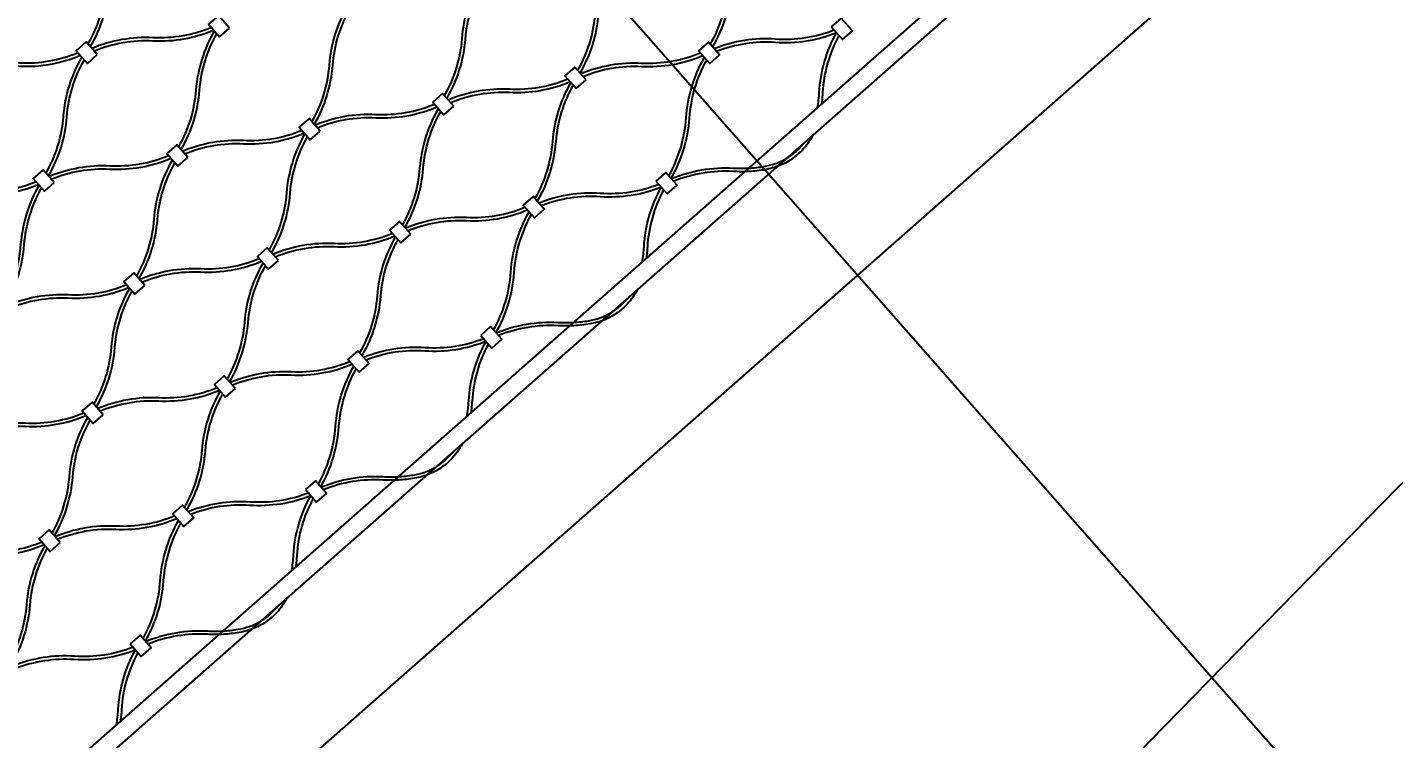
# Model space of a CAD drawing. Header units: millimetres. Extents: x 832728086 to 834530684, y 817551485 to 818349469.
# Drawn here: x 834423475 to 834424096, y 817821055 to 817821377 of the extents above; entities that cross this region are included whole.
import ezdxf

# ---------------------------------------------------------------- set-up
doc = ezdxf.new("R2010")
doc.units = ezdxf.units.MM
doc.header["$LTSCALE"] = 100
doc.linetypes.add('Grid Line', pattern=[22.225, 12.7, -3.175, 3.175, -3.175])
doc.layers.add('056-Railing-l', color=6, linetype='Continuous', lineweight=25)
for name, color, linetype in [('A-COLS', 3, 'Continuous'), ('DLN020__', 6, 'Continuous'), ('DLN030_2', 1, 'Continuous'), ('DLN210__', 7, 'Continuous'), ('mesh- l', 8, 'Continuous')]:
    doc.layers.add(name, color=color, linetype=linetype)
doc.styles.add('Swis721tBT', font='swissl.ttf')
doc.dimstyles.new('INTDIM350', dxfattribs={"dimtxt": 350, "dimasz": 200, "dimexe": 100, "dimexo": 150, "dimgap": 100, "dimtad": 1, "dimdec": 0, "dimzin": 9, "dimdsep": 46, "dimtxsty": 'Swis721tBT', "dimblk": 'OPEN30', "dimcen": -125, "dimclrd": 256, "dimclre": 256, "dimclrt": 2, "dimaunit": 1, "dimadec": 1, "dimazin": 0, "dimtfac": 0.444444, "dimtdec": 0, "dimtix": 1, "dimtmove": 2, "dimatfit": 3, "dimldrblk": 'OPEN30', "dimfxl": 0, "dimtolj": 1, "dimlwd": -1, "dimlwe": -1, "dimarcsym": 0})

# ---------------------------------------------------------------- blocks, each defined once
blk = doc.blocks.new('*D78')
at = {"layer": 'Defpoints', "color": 0}
for p in [(834424049.48, 817822695.36), (834423456.84, 817822182.7, 0.01), (834424222.84, 817821297.19, 0.01)]:
    blk.add_point(p, dxfattribs=at)
at = {"layer": 'DLN030_2', "linetype": 'Continuous'}
for p, q in [((834423570.28, 817822280.84), (834424125.11, 817822760.78)), ((834424815.48, 817821809.84), (834424049.48, 817822695.36)), ((834424336.28, 817821395.32), (834424891.11, 817821875.26))]:
    blk.add_line(p, q, dxfattribs=at)
at = {"layer": 'DLN030_2', "color": 2, "insert": (834424288.83, 817822128.34), "char_height": 175, "attachment_point": 5, "rotation": 130.86084, "style": 'Swis721tBT'}
blk.add_mtext('\\A1;1100 MIN.', dxfattribs=at)
blk = doc.blocks.new('_Open30')
at = {"color": 0, "linetype": 'ByBlock', "lineweight": -2}
for p, q in [((-1, 0.2679), (0, 0)), ((0, 0), (-1, -0.2679)), ((0, 0), (-1, 0))]:
    blk.add_line(p, q, dxfattribs=at)
blk = doc.blocks.new('*D79')
at = {"layer": 'Defpoints', "color": 0}
for p in [(834424598.03, 817821627.38), (834424152.03, 817821529.01, 0.01), (834424297.91, 817821363.25, 0.01)]:
    blk.add_point(p, dxfattribs=at)
at = {"layer": 'DLN030_2', "linetype": 'Continuous'}
for p, q in [((834424264.63, 817821628.11), (834424527.21, 817821859.21)), ((834424452.15, 817821793.14), (834424598.03, 817821627.38)), ((834424410.51, 817821462.35), (834424673.09, 817821693.45))]:
    blk.add_line(p, q, dxfattribs=at)
at = {"layer": 'DLN030_2', "color": 2, "insert": (834424382.5, 817821584.78), "char_height": 175, "attachment_point": 5, "rotation": 131.3502, "style": 'Swis721tBT'}
blk.add_mtext('\\A1;150 MIN.', dxfattribs=at)

msp = doc.modelspace()

# ---------------------------------------------------------------- linework, layer by layer
at = {"layer": '056-Railing-l'}
for points in [[(834423029.1591, 817820632.7204), (834424027.571, 817821511.3977)], [(834423034.4444, 817820626.7149), (834424032.8563, 817821505.3922)]]:
    msp.add_lwpolyline(points, dxfattribs=at)
at = {"layer": 'A-COLS'}
msp.add_line((834424152.0256, 817821529.0111, 0.0052), (834419835.8825, 817817730.4819, 0.0052), dxfattribs=at)
at = {"layer": 'DLN020__', "linetype": 'Grid Line'}
msp.add_line((834425958.1968, 817818871.8664), (834422935.9249, 817822305.974), dxfattribs=at)
at = {"layer": 'DLN210__', "color": 5}
msp.add_line((834424875.7779, 817821966.15, 0.0052), (834420265.3112, 817817242.5362), dxfattribs=at)
at = {"layer": 'mesh- l'}
for points in [[(834423519.0055, 817821422.5719, 0.05643381), (834423513.3139, 817821409.6258, 0.05608633), (834423510.6511, 817821395.7357, -0.05520174), (834423508.118, 817821382.3946, -0.05548959), (834423502.7205, 817821369.9349)], [(834423520.0723, 817821421.3596, 0.05541212), (834423514.6884, 817821408.9115, 0.05509445), (834423512.1611, 817821395.5855, -0.0561917), (834423509.4925, 817821381.6804, -0.05650781), (834423503.7871, 817821368.723)], [(834423801.5124, 817821422.46, 0.05643381), (834423795.8208, 817821409.514, 0.05608633), (834423793.1581, 817821395.6239, -0.05520174), (834423790.625, 817821382.2828, -0.05548959), (834423785.2274, 817821369.8231)], [(834423802.5792, 817821421.2478, 0.05541212), (834423797.1953, 817821408.7997, 0.05509445), (834423794.668, 817821395.4737, -0.0561917), (834423791.9994, 817821381.5686, -0.05650781), (834423786.294, 817821368.6112)], [(834423725.1462, 817821357.8685, 0.05541212), (834423730.5301, 817821370.3167, 0.05509445), (834423733.0574, 817821383.6426, -0.0561917), (834423735.7261, 817821397.5478, -0.05650781), (834423741.4314, 817821410.5052)], [(834423726.2131, 817821356.6563, 0.05643381), (834423731.9047, 817821369.6023, 0.05608633), (834423734.5674, 817821383.4925, -0.05520174), (834423737.1005, 817821396.8335, -0.05548959), (834423742.498, 817821409.2932)], [(834423680.8192, 817821399.154, 0.05643381), (834423675.1276, 817821386.208, 0.05608633), (834423672.4649, 817821372.3178, -0.05520174), (834423669.9318, 817821358.9768, -0.05548959), (834423664.5342, 817821346.5171)], [(834423681.886, 817821397.9418, 0.05541212), (834423676.5021, 817821385.4936, 0.05509445), (834423673.9748, 817821372.1677, -0.0561917), (834423671.3062, 817821358.2625, -0.05650781), (834423665.6008, 817821345.3051)], [(834423604.453, 817821334.5625, 0.05541212), (834423609.8369, 817821347.0106, 0.05509445), (834423612.3642, 817821360.3366, -0.0561917), (834423615.0329, 817821374.2417, -0.05650781), (834423620.7382, 817821387.1992)], [(834423605.5199, 817821333.3503, 0.05643381), (834423611.2115, 817821346.2963, 0.05608633), (834423613.8742, 817821360.1864, -0.05520174), (834423616.4073, 817821373.5275, -0.05548959), (834423621.8048, 817821385.9872)], [(834423558.8284, 817821377.3224, -0.05541212), (834423545.7971, 817821373.5638, -0.05509445), (834423532.258, 817821372.7501, 0.0561917), (834423518.1265, 817821371.8699, 0.05650781), (834423504.5492, 817821367.8571)], [(834423559.8952, 817821376.1102, -0.05643381), (834423546.3309, 817821372.1096, -0.05608633), (834423532.2151, 817821371.2333, 0.05520174), (834423518.6603, 817821370.4158, 0.05548959), (834423505.6157, 817821366.6451)], [(834423560.126, 817821375.848, 0.05643381), (834423554.4344, 817821362.9019, 0.05608633), (834423551.7717, 817821349.0118, -0.05520174), (834423549.2386, 817821335.6707, -0.05548959), (834423543.841, 817821323.211)], [(834423841.5492, 817821376.1816, -0.05599755), (834423828.45, 817821372.6519, -0.0550563), (834423814.8924, 817821372.0913, 0.05611313), (834423800.7415, 817821371.4762, 0.05708602), (834423787.0919, 817821367.7046)], [(834423842.6218, 817821374.9628, -0.05708602), (834423828.9722, 817821371.1912, -0.05611313), (834423814.8213, 817821370.5761, 0.0550563), (834423801.2637, 817821370.0155, 0.05599755), (834423788.1645, 817821366.4858)], [(834423833.9851, 817821341.0275, 0.01408298), (834423834.476, 817821344.4698, 0.01401475), (834423834.7729, 817821347.9342, -0.05610981), (834423837.1631, 817821361.8957, -0.05708383), (834423842.6218, 817821374.9628)], [(834423561.1928, 817821374.6358, 0.05541212), (834423555.8089, 817821362.1876, 0.05509445), (834423553.2816, 817821348.8616, -0.0561917), (834423550.613, 817821334.9565, -0.05650781), (834423544.9076, 817821321.9991)], [(834423843.6959, 817821373.7454, 0.05599537), (834423838.5466, 817821361.1939, 0.05505305), (834423836.2849, 817821347.8141, -0.01031216), (834423836.0804, 817821345.2001, -0.0103492), (834423835.7681, 817821342.5967)], [(834423443.9369, 817821356.5059, -0.05643381), (834423457.5012, 817821360.5065, -0.05608633), (834423471.6171, 817821361.3828, 0.05520174), (834423485.1719, 817821362.2003, 0.05548959), (834423498.2164, 817821365.971)], [(834423445.0038, 817821355.2937, -0.05541212), (834423458.0351, 817821359.0523, -0.05509445), (834423471.5742, 817821359.866, 0.0561917), (834423485.7057, 817821360.7462, 0.05650781), (834423499.283, 817821364.759)], [(834423483.7598, 817821311.2565, 0.05541212), (834423489.1437, 817821323.7046, 0.05509445), (834423491.671, 817821337.0306, -0.0561917), (834423494.3397, 817821350.9357, -0.05650781), (834423500.045, 817821363.8931)], [(834423484.8267, 817821310.0442, 0.05643381), (834423490.5183, 817821322.9903, 0.05608633), (834423493.181, 817821336.8804, -0.05520174), (834423495.7141, 817821350.2215, -0.05548959), (834423501.1116, 817821362.6812)], [(834423726.4438, 817821356.3941, -0.05643381), (834423740.0081, 817821360.3947, -0.05608633), (834423754.124, 817821361.271, 0.05520174), (834423767.6788, 817821362.0884, 0.05548959), (834423780.7233, 817821365.8591)], [(834423727.5107, 817821355.1819, -0.05541212), (834423740.542, 817821358.9405, -0.05509445), (834423754.0811, 817821359.7541, 0.0561917), (834423768.2126, 817821360.6344, 0.05650781), (834423781.7899, 817821364.6472)], [(834423766.4806, 817821310.1157, 0.05501314), (834423771.8422, 817821322.812, 0.05502564), (834423774.3057, 817821336.372, -0.05608013), (834423776.9072, 817821350.5221, -0.05606721), (834423782.5878, 817821363.7406)], [(834423767.5532, 817821308.8969, 0.05606721), (834423773.2338, 817821322.1154, 0.05608013), (834423775.8353, 817821336.2655, -0.05502564), (834423778.2988, 817821349.8255, -0.05501314), (834423783.6604, 817821362.5218)], [(834423720.6421, 817821353.9046, -0.05541212), (834423707.6108, 817821350.1459, -0.05509445), (834423694.0717, 817821349.3323, 0.0561917), (834423679.9402, 817821348.452, 0.05650781), (834423666.3629, 817821344.4392)], [(834423721.7089, 817821352.6923, -0.05643381), (834423708.1447, 817821348.6918, -0.05608633), (834423694.0288, 817821347.8155, 0.05520174), (834423680.474, 817821346.998, 0.05548959), (834423667.4295, 817821343.2273)], [(834423721.9397, 817821352.4301, 0.05643381), (834423716.2481, 817821339.4841, 0.05608633), (834423713.5854, 817821325.594, -0.05520174), (834423711.0523, 817821312.2529, -0.05548959), (834423705.6547, 817821299.7932)], [(834423723.0066, 817821351.2179, 0.05541212), (834423717.6226, 817821338.7698, 0.05509445), (834423715.0954, 817821325.4438, -0.0561917), (834423712.4267, 817821311.5387, -0.05650781), (834423706.7213, 817821298.5812)], [(834423605.7506, 817821333.088, -0.05643381), (834423619.3149, 817821337.0886, -0.05608633), (834423633.4308, 817821337.9649, 0.05520174), (834423646.9856, 817821338.7824, 0.05548959), (834423660.0301, 817821342.5531)], [(834423606.8175, 817821331.8758, -0.05541212), (834423619.8488, 817821335.6345, -0.05509445), (834423633.3879, 817821336.4481, 0.0561917), (834423647.5194, 817821337.3284, 0.05650781), (834423661.0967, 817821341.3412)], [(834423645.5735, 817821287.8386, 0.05541212), (834423650.9575, 817821300.2867, 0.05509445), (834423653.4847, 817821313.6127, -0.0561917), (834423656.1534, 817821327.5179, -0.05650781), (834423661.8588, 817821340.4753)], [(834423646.6404, 817821286.6264, 0.05643381), (834423652.332, 817821299.5724, 0.05608633), (834423654.9947, 817821313.4625, -0.05520174), (834423657.5278, 817821326.8036, -0.05548959), (834423662.9254, 817821339.2633)], [(834423599.9489, 817821330.5985, -0.05541212), (834423586.9176, 817821326.8399, -0.05509445), (834423573.3785, 817821326.0263, 0.0561917), (834423559.247, 817821325.146, 0.05650781), (834423545.6697, 817821321.1332)], [(834423601.0157, 817821329.3863, -0.05643381), (834423587.4515, 817821325.3857, -0.05608633), (834423573.3356, 817821324.5094, 0.05520174), (834423559.7808, 817821323.6919, 0.05548959), (834423546.7363, 817821319.9213)], [(834423601.2465, 817821329.1241, 0.05643381), (834423595.5549, 817821316.178, 0.05608633), (834423592.8922, 817821302.2879, -0.05520174), (834423590.3591, 817821288.9468, -0.05548959), (834423584.9615, 817821276.4871)], [(834423602.3134, 817821327.9119, 0.05541212), (834423596.9294, 817821315.4637, 0.05509445), (834423594.4022, 817821302.1378, -0.0561917), (834423591.7335, 817821288.2326, -0.05650781), (834423586.0281, 817821275.2752)], [(834423831.7227, 817821328.3795, -0.05861222), (834423827.9158, 817821322.7298, -0.05918417), (834423822.8972, 817821318.124, -0.02931437), (834423820.0004, 817821316.2848, -0.02849813), (834423816.9105, 817821314.7918, -0.02885982), (834423813.565, 817821313.6256, -0.02750146), (834423810.109, 817821312.8429, -0.0280161), (834423802.9494, 817821312.0397, -0.02801983), (834423795.7448, 817821312.042, 0.05502888), (834423781.983, 817821311.3037, 0.05501523), (834423768.7134, 817821307.5818)], [(834423485.0574, 817821309.782, -0.05643381), (834423498.6217, 817821313.7826, -0.05608633), (834423512.7376, 817821314.6589, 0.05520174), (834423526.2924, 817821315.4764, 0.05548959), (834423539.3369, 817821319.2471)], [(834423767.6393, 817821308.7992, -0.05606931), (834423781.4669, 817821312.772, -0.05608344), (834423795.8316, 817821313.5729, 0.02749376), (834423802.7326, 817821313.5634, 0.02749016), (834423809.593, 817821314.3111, 0.04358453), (834423814.7905, 817821315.6418, 0.04703204), (834423819.6602, 817821317.8855, 0.04662132), (834423823.8835, 817821320.8937, 0.04736718), (834423827.4702, 817821324.6371)], [(834423486.1243, 817821308.5698, -0.05541212), (834423499.1556, 817821312.3285, -0.05509445), (834423512.6947, 817821313.1421, 0.0561917), (834423526.8262, 817821314.0223, 0.05650781), (834423540.4035, 817821318.0351)], [(834423524.8803, 817821264.5326, 0.05541212), (834423530.2643, 817821276.9807, 0.05509445), (834423532.7915, 817821290.3067, -0.0561917), (834423535.4602, 817821304.2118, -0.05650781), (834423541.1656, 817821317.1692)], [(834423525.9472, 817821263.3204, 0.05643381), (834423531.6388, 817821276.2664, 0.05608633), (834423534.3015, 817821290.1565, -0.05520174), (834423536.8346, 817821303.4976, -0.05548959), (834423542.2322, 817821315.9573)], [(834423479.2557, 817821307.2925, -0.05541212), (834423466.2244, 817821303.5338, -0.05509445), (834423452.6853, 817821302.7202, 0.0561917), (834423438.5538, 817821301.84, 0.05650781), (834423424.9765, 817821297.8272)], [(834423480.3225, 817821306.0803, -0.05643381), (834423466.7583, 817821302.0797, -0.05608633), (834423452.6424, 817821301.2034, 0.05520174), (834423439.0876, 817821300.3859, 0.05548959), (834423426.0431, 817821296.6152)], [(834423480.5533, 817821305.8181, 0.05643381), (834423474.8617, 817821292.872, 0.05608633), (834423472.199, 817821278.9819, -0.05520174), (834423469.6659, 817821265.6408, -0.05548959), (834423464.2683, 817821253.1811)], [(834423481.6202, 817821304.6058, 0.05541212), (834423476.2362, 817821292.1577, 0.05509445), (834423473.709, 817821278.8317, -0.0561917), (834423471.0403, 817821264.9266, -0.05650781), (834423465.3349, 817821251.9692)], [(834423761.9765, 817821306.1517, -0.05599755), (834423748.8773, 817821302.622, -0.0550563), (834423735.3197, 817821302.0614, 0.05611313), (834423721.1688, 817821301.4463, 0.05708602), (834423707.5192, 817821297.6746)], [(834423763.0491, 817821304.9329, -0.05708602), (834423749.3995, 817821301.1613, -0.05611313), (834423735.2486, 817821300.5462, 0.0550563), (834423721.691, 817821299.9856, 0.05599755), (834423708.5918, 817821296.4559)], [(834423754.4124, 817821270.9976, 0.01408298), (834423754.9034, 817821274.4399, 0.01401475), (834423755.2002, 817821277.9043, -0.05610981), (834423757.5905, 817821291.8658, -0.05708383), (834423763.0491, 817821304.9329)], [(834423764.1233, 817821303.7155, 0.05599537), (834423758.9739, 817821291.164, 0.05505305), (834423756.7123, 817821277.7842, -0.01031216), (834423756.5077, 817821275.1702, -0.0103492), (834423756.1954, 817821272.5668)], [(834423646.8712, 817821286.3642, -0.05643381), (834423660.4354, 817821290.3647, -0.05608633), (834423674.5513, 817821291.241, 0.05520174), (834423688.1061, 817821292.0585, 0.05548959), (834423701.1506, 817821295.8292)], [(834423647.938, 817821285.1519, -0.05541212), (834423660.9693, 817821288.9106, -0.05509445), (834423674.5084, 817821289.7242, 0.0561917), (834423688.6399, 817821290.6045, 0.05650781), (834423702.2172, 817821294.6173)], [(834423686.9079, 817821240.0858, 0.05501314), (834423692.2695, 817821252.7821, 0.05502564), (834423694.733, 817821266.3421, -0.05608013), (834423697.3346, 817821280.4922, -0.05606721), (834423703.0151, 817821293.7107)], [(834423687.9806, 817821238.867, 0.05606721), (834423693.6611, 817821252.0854, 0.05608013), (834423696.2626, 817821266.2356, -0.05502564), (834423698.7262, 817821279.7956, -0.05501314), (834423704.0877, 817821292.4919)], [(834423641.0694, 817821283.8746, -0.05541212), (834423628.0381, 817821280.116, -0.05509445), (834423614.499, 817821279.3024, 0.0561917), (834423600.3675, 817821278.4221, 0.05650781), (834423586.7902, 817821274.4093)], [(834423642.1363, 817821282.6624, -0.05643381), (834423628.572, 817821278.6618, -0.05608633), (834423614.4561, 817821277.7855, 0.05520174), (834423600.9013, 817821276.9681, 0.05548959), (834423587.8568, 817821273.1974)], [(834423642.367, 817821282.4002, 0.05643381), (834423636.6754, 817821269.4542, 0.05608633), (834423634.0127, 817821255.564, -0.05520174), (834423631.4796, 817821242.223, -0.05548959), (834423626.0821, 817821229.7633)], [(834423643.4339, 817821281.188, 0.05541212), (834423638.05, 817821268.7398, 0.05509445), (834423635.5227, 817821255.4139, -0.0561917), (834423632.854, 817821241.5087, -0.05650781), (834423627.1487, 817821228.5513)], [(834423526.178, 817821263.0581, -0.05643381), (834423539.7422, 817821267.0587, -0.05608633), (834423553.8581, 817821267.935, 0.05520174), (834423567.4129, 817821268.7525, 0.05548959), (834423580.4574, 817821272.5232)], [(834423527.2448, 817821261.8459, -0.05541212), (834423540.2761, 817821265.6046, -0.05509445), (834423553.8152, 817821266.4182, 0.0561917), (834423567.9467, 817821267.2984, 0.05650781), (834423581.524, 817821271.3112)], [(834423566.0009, 817821217.8087, 0.05541212), (834423571.3848, 817821230.2568, 0.05509445), (834423573.9121, 817821243.5828, -0.0561917), (834423576.5807, 817821257.4879, -0.05650781), (834423582.2861, 817821270.4454)], [(834423567.0677, 817821216.5965, 0.05643381), (834423572.7593, 817821229.5425, 0.05608633), (834423575.422, 817821243.4326, -0.05520174), (834423577.9551, 817821256.7737, -0.05548959), (834423583.3527, 817821269.2334)], [(834423520.3762, 817821260.5686, -0.05541212), (834423507.3449, 817821256.81, -0.05509445), (834423493.8058, 817821255.9963, 0.0561917), (834423479.6743, 817821255.1161, 0.05650781), (834423466.097, 817821251.1033)], [(834423521.4431, 817821259.3564, -0.05643381), (834423507.8788, 817821255.3558, -0.05608633), (834423493.7629, 817821254.4795, 0.05520174), (834423480.2081, 817821253.662, 0.05548959), (834423467.1636, 817821249.8913)], [(834423521.6738, 817821259.0942, 0.05643381), (834423515.9822, 817821246.1481, 0.05608633), (834423513.3195, 817821232.258, -0.05520174), (834423510.7864, 817821218.9169, -0.05548959), (834423505.3889, 817821206.4572)], [(834423522.7407, 817821257.882, 0.05541212), (834423517.3568, 817821245.4338, 0.05509445), (834423514.8295, 817821232.1078, -0.0561917), (834423512.1608, 817821218.2027, -0.05650781), (834423506.4555, 817821205.2453)], [(834423752.15, 817821258.3496, -0.05861222), (834423748.3431, 817821252.6999, -0.05918417), (834423743.3245, 817821248.0941, -0.02931437), (834423740.4277, 817821246.2549, -0.02849813), (834423737.3378, 817821244.7619, -0.02885982), (834423733.9923, 817821243.5957, -0.02750146), (834423730.5364, 817821242.813, -0.0280161), (834423723.3767, 817821242.0098, -0.02801983), (834423716.1721, 817821242.0121, 0.05502888), (834423702.4103, 817821241.2738, 0.05501523), (834423689.1408, 817821237.5518)], [(834423688.0666, 817821238.7693, -0.05606931), (834423701.8943, 817821242.742, -0.05608344), (834423716.2589, 817821243.543, 0.02749376), (834423723.1599, 817821243.5335, 0.02749016), (834423730.0203, 817821244.2812, 0.04358453), (834423735.2178, 817821245.6119, 0.04703204), (834423740.0875, 817821247.8556, 0.04662132), (834423744.3108, 817821250.8638, 0.04736718), (834423747.8976, 817821254.6072)], [(834423682.4038, 817821236.1218, -0.05599755), (834423669.3047, 817821232.5921, -0.0550563), (834423655.747, 817821232.0314, 0.05611313), (834423641.5961, 817821231.4164, 0.05708602), (834423627.9465, 817821227.6447)], [(834423683.4764, 817821234.903, -0.05708602), (834423669.8268, 817821231.1313, -0.05611313), (834423655.6759, 817821230.5163, 0.0550563), (834423642.1183, 817821229.9557, 0.05599755), (834423629.0191, 817821226.4259)], [(834423674.8397, 817821200.9677, 0.01408298), (834423675.3307, 817821204.41, 0.01401475), (834423675.6276, 817821207.8744, -0.05610981), (834423678.0178, 817821221.8359, -0.05708383), (834423683.4764, 817821234.903)], [(834423684.5506, 817821233.6856, 0.05599537), (834423679.4012, 817821221.1341, 0.05505305), (834423677.1396, 817821207.7543, -0.01031216), (834423676.9351, 817821205.1403, -0.0103492), (834423676.6227, 817821202.5369)], [(834423567.2985, 817821216.3342, -0.05643381), (834423580.8628, 817821220.3348, -0.05608633), (834423594.9786, 817821221.2111, 0.05520174), (834423608.5334, 817821222.0286, 0.05548959), (834423621.578, 817821225.7993)], [(834423568.3653, 817821215.122, -0.05541212), (834423581.3966, 817821218.8807, -0.05509445), (834423594.9357, 817821219.6943, 0.0561917), (834423609.0672, 817821220.5746, 0.05650781), (834423622.6445, 817821224.5874)], [(834423607.3353, 817821170.0558, 0.05501314), (834423612.6968, 817821182.7522, 0.05502564), (834423615.1604, 817821196.3121, -0.05608013), (834423617.7619, 817821210.4623, -0.05606721), (834423623.4424, 817821223.6808)], [(834423608.4079, 817821168.8371, 0.05606721), (834423614.0884, 817821182.0555, 0.05608013), (834423616.6899, 817821196.2057, -0.05502564), (834423619.1535, 817821209.7657, -0.05501314), (834423624.515, 817821222.462)], [(834423561.4967, 817821213.8447, -0.05541212), (834423548.4654, 817821210.0861, -0.05509445), (834423534.9263, 817821209.2724, 0.0561917), (834423520.7948, 817821208.3922, 0.05650781), (834423507.2175, 817821204.3794)], [(834423562.5636, 817821212.6325, -0.05643381), (834423548.9993, 817821208.6319, -0.05608633), (834423534.8834, 817821207.7556, 0.05520174), (834423521.3286, 817821206.9381, 0.05548959), (834423508.2841, 817821203.1675)], [(834423562.7944, 817821212.3703, 0.05643381), (834423557.1028, 817821199.4242, 0.05608633), (834423554.44, 817821185.5341, -0.05520174), (834423551.9069, 817821172.193, -0.05548959), (834423546.5094, 817821159.7333)], [(834423563.8612, 817821211.1581, 0.05541212), (834423558.4773, 817821198.7099, 0.05509445), (834423555.95, 817821185.384, -0.0561917), (834423553.2814, 817821171.4788, -0.05650781), (834423547.576, 817821158.5214)], [(834423446.6053, 817821193.0282, -0.05643381), (834423460.1696, 817821197.0288, -0.05608633), (834423474.2854, 817821197.9051, 0.05520174), (834423487.8402, 817821198.7226, 0.05548959), (834423500.8848, 817821202.4933)], [(834423447.6721, 817821191.816, -0.05541212), (834423460.7034, 817821195.5747, -0.05509445), (834423474.2425, 817821196.3883, 0.0561917), (834423488.374, 817821197.2685, 0.05650781), (834423501.9513, 817821201.2813)], [(834423486.4282, 817821147.7788, 0.05541212), (834423491.8121, 817821160.2269, 0.05509445), (834423494.3394, 817821173.5529, -0.0561917), (834423497.008, 817821187.458, -0.05650781), (834423502.7134, 817821200.4154)], [(834423487.495, 817821146.5665, 0.05643381), (834423493.1866, 817821159.5126, 0.05608633), (834423495.8494, 817821173.4027, -0.05520174), (834423498.3825, 817821186.7438, -0.05548959), (834423503.78, 817821199.2035)], [(834423608.494, 817821168.7394, -0.05606931), (834423622.3216, 817821172.7121, -0.05608344), (834423636.6863, 817821173.5131, 0.02749376), (834423643.5873, 817821173.5036, 0.02749016), (834423650.4477, 817821174.2513, 0.04358453), (834423655.6451, 817821175.582, 0.04703204), (834423660.5149, 817821177.8257, 0.04662132), (834423664.7381, 817821180.8339, 0.04736718), (834423668.3249, 817821184.5772)], [(834423672.5773, 817821188.3197, -0.05861222), (834423668.7704, 817821182.67, -0.05918417), (834423663.7518, 817821178.0642, -0.02931437), (834423660.855, 817821176.225, -0.02849813), (834423657.7651, 817821174.732, -0.02885982), (834423654.4196, 817821173.5658, -0.02750146), (834423650.9637, 817821172.7831, -0.0280161), (834423643.804, 817821171.9799, -0.02801983), (834423636.5994, 817821171.9822, 0.05502888), (834423622.8376, 817821171.2439, 0.05501523), (834423609.5681, 817821167.5219)], [(834423602.8311, 817821166.0919, -0.05599755), (834423589.732, 817821162.5622, -0.0550563), (834423576.1743, 817821162.0015, 0.05611313), (834423562.0235, 817821161.3865, 0.05708602), (834423548.3738, 817821157.6148)], [(834423603.9038, 817821164.8731, -0.05708602), (834423590.2542, 817821161.1014, -0.05611313), (834423576.1033, 817821160.4864, 0.0550563), (834423562.5456, 817821159.9257, 0.05599755), (834423549.4465, 817821156.396)], [(834423595.267, 817821130.9378, 0.01408298), (834423595.758, 817821134.3801, 0.01401475), (834423596.0549, 817821137.8445, -0.05610981), (834423598.4451, 817821151.806, -0.05708383), (834423603.9038, 817821164.8731)], [(834423604.9779, 817821163.6556, 0.05599537), (834423599.8285, 817821151.1042, 0.05505305), (834423597.5669, 817821137.7244, -0.01031216), (834423597.3624, 817821135.1103, -0.0103492), (834423597.05, 817821132.507)], [(834423487.7258, 817821146.3043, -0.05643381), (834423501.2901, 817821150.3049, -0.05608633), (834423515.406, 817821151.1812, 0.05520174), (834423528.9608, 817821151.9987, 0.05548959), (834423542.0053, 817821155.7694)], [(834423488.7926, 817821145.0921, -0.05541212), (834423501.824, 817821148.8508, -0.05509445), (834423515.363, 817821149.6644, 0.0561917), (834423529.4946, 817821150.5446, 0.05650781), (834423543.0719, 817821154.5574)], [(834423527.7626, 817821100.0259, 0.05501314), (834423533.1241, 817821112.7223, 0.05502564), (834423535.5877, 817821126.2822, -0.05608013), (834423538.1892, 817821140.4324, -0.05606721), (834423543.8697, 817821153.6509)], [(834423528.8352, 817821098.8071, 0.05606721), (834423534.5157, 817821112.0256, 0.05608013), (834423537.1173, 817821126.1758, -0.05502564), (834423539.5808, 817821139.7357, -0.05501314), (834423544.9424, 817821152.4321)], [(834423481.9241, 817821143.8148, -0.05541212), (834423468.8927, 817821140.0562, -0.05509445), (834423455.3537, 817821139.2425, 0.0561917), (834423441.2222, 817821138.3623, 0.05650781), (834423427.6448, 817821134.3495)], [(834423482.9909, 817821142.6026, -0.05643381), (834423469.4266, 817821138.602, -0.05608633), (834423455.3108, 817821137.7257, 0.05520174), (834423441.756, 817821136.9082, 0.05548959), (834423428.7114, 817821133.1375)], [(834423483.2217, 817821142.3404, 0.05643381), (834423477.5301, 817821129.3943, 0.05608633), (834423474.8673, 817821115.5042, -0.05520174), (834423472.3342, 817821102.1631, -0.05548959), (834423466.9367, 817821089.7034)], [(834423484.2885, 817821141.1281, 0.05541212), (834423478.9046, 817821128.68, 0.05509445), (834423476.3773, 817821115.354, -0.0561917), (834423473.7087, 817821101.4489, -0.05650781), (834423468.0033, 817821088.4915)], [(834423528.9213, 817821098.7095, -0.05606931), (834423542.7489, 817821102.6822, -0.05608344), (834423557.1136, 817821103.4831, 0.02749376), (834423564.0146, 817821103.4737, 0.02749016), (834423570.875, 817821104.2214, 0.04358453), (834423576.0724, 817821105.5521, 0.04703204), (834423580.9422, 817821107.7958, 0.04662132), (834423585.1655, 817821110.804, 0.04736718), (834423588.7522, 817821114.5473)], [(834423593.0046, 817821118.2898, -0.05861222), (834423589.1977, 817821112.64, -0.05918417), (834423584.1792, 817821108.0343, -0.02931437), (834423581.2823, 817821106.195, -0.02849813), (834423578.1924, 817821104.7021, -0.02885982), (834423574.8469, 817821103.5359, -0.02750146), (834423571.391, 817821102.7531, -0.0280161), (834423564.2313, 817821101.9499, -0.02801983), (834423557.0268, 817821101.9523, 0.05502888), (834423543.265, 817821101.214, 0.05501523), (834423529.9954, 817821097.492)], [(834423523.2585, 817821096.062, -0.05599755), (834423510.1593, 817821092.5323, -0.0550563), (834423496.6017, 817821091.9716, 0.05611313), (834423482.4508, 817821091.3566, 0.05708602), (834423468.8012, 817821087.5849)], [(834423524.3311, 817821094.8432, -0.05708602), (834423510.6815, 817821091.0715, -0.05611313), (834423496.5306, 817821090.4565, 0.0550563), (834423482.973, 817821089.8958, 0.05599755), (834423469.8738, 817821086.3661)], [(834423515.6944, 817821060.9079, 0.01408298), (834423516.1853, 817821064.3501, 0.01401475), (834423516.4822, 817821067.8146, -0.05610981), (834423518.8724, 817821081.776, -0.05708383), (834423524.3311, 817821094.8432)], [(834423525.4052, 817821093.6257, 0.05599537), (834423520.2559, 817821081.0742, 0.05505305), (834423517.9942, 817821067.6945, -0.01031216), (834423517.7897, 817821065.0804, -0.0103492), (834423517.4774, 817821062.4771)]]:
    msp.add_lwpolyline(points, format="xyb", dxfattribs=at)
for points in [[(834423567.0468, 817821377.0659), (834423561.9826, 817821382.8202), (834423557.4785, 817821378.8562), (834423562.5427, 817821373.102)], [(834423840.2029, 817821377.7113), (834423845.2671, 817821371.9571), (834423849.7712, 817821375.9211), (834423844.707, 817821381.6753)], [(834423507.0038, 817821365.0679), (834423501.9397, 817821370.8221), (834423497.4356, 817821366.8582), (834423502.4997, 817821361.104)], [(834423779.9425, 817821366.7464), (834423785.0066, 817821360.9921), (834423789.5107, 817821364.9561), (834423784.4466, 817821370.7103)], [(834423789.5107, 817821364.9561), (834423784.4466, 817821370.7103), (834423779.9425, 817821366.7464), (834423785.0066, 817821360.9921)], [(834423728.8605, 817821353.6481), (834423723.7964, 817821359.4023), (834423719.2923, 817821355.4383), (834423724.3564, 817821349.6841)], [(834423668.8176, 817821341.6501), (834423663.7534, 817821347.4043), (834423659.2493, 817821343.4403), (834423664.3134, 817821337.6861)], [(834423608.1673, 817821330.342), (834423603.1032, 817821336.0963), (834423598.5991, 817821332.1323), (834423603.6632, 817821326.3781)], [(834423548.1244, 817821318.344), (834423543.0602, 817821324.0983), (834423538.5561, 817821320.1343), (834423543.6202, 817821314.3801)], [(834423487.4741, 817821307.036), (834423482.41, 817821312.7902), (834423477.9059, 817821308.8263), (834423482.97, 817821303.0721)], [(834423487.4741, 817821307.036), (834423482.41, 817821312.7902), (834423477.9059, 817821308.8263), (834423482.97, 817821303.0721)], [(834423760.6302, 817821307.6814), (834423765.6944, 817821301.9272), (834423770.1985, 817821305.8911), (834423765.1344, 817821311.6454)], [(834423700.3698, 817821296.7164), (834423705.434, 817821290.9622), (834423709.9381, 817821294.9262), (834423704.8739, 817821300.6804)], [(834423709.9381, 817821294.9262), (834423704.8739, 817821300.6804), (834423700.3698, 817821296.7164), (834423705.434, 817821290.9622)], [(834423649.2878, 817821283.6182), (834423644.2237, 817821289.3724), (834423639.7196, 817821285.4084), (834423644.7837, 817821279.6542)], [(834423589.2449, 817821271.6201), (834423584.1807, 817821277.3744), (834423579.6766, 817821273.4104), (834423584.7408, 817821267.6562)], [(834423528.5946, 817821260.3121), (834423523.5305, 817821266.0664), (834423519.0264, 817821262.1024), (834423524.0905, 817821256.3482)], [(834423528.5946, 817821260.3121), (834423523.5305, 817821266.0664), (834423519.0264, 817821262.1024), (834423524.0905, 817821256.3482)], [(834423681.0576, 817821237.6515), (834423686.1217, 817821231.8973), (834423690.6258, 817821235.8612), (834423685.5617, 817821241.6155)], [(834423620.7971, 817821226.6865), (834423625.8613, 817821220.9323), (834423630.3654, 817821224.8962), (834423625.3012, 817821230.6505)], [(834423630.3654, 817821224.8962), (834423625.3012, 817821230.6505), (834423620.7971, 817821226.6865), (834423625.8613, 817821220.9323)], [(834423569.7152, 817821213.5882), (834423564.651, 817821219.3425), (834423560.1469, 817821215.3785), (834423565.2111, 817821209.6243)], [(834423569.7152, 817821213.5882), (834423564.651, 817821219.3425), (834423560.1469, 817821215.3785), (834423565.2111, 817821209.6243)], [(834423509.6722, 817821201.5902), (834423504.608, 817821207.3445), (834423500.1039, 817821203.3805), (834423505.1681, 817821197.6263)], [(834423601.4849, 817821167.6216), (834423606.549, 817821161.8673), (834423611.0532, 817821165.8313), (834423605.989, 817821171.5855)], [(834423541.2244, 817821156.6566), (834423546.2886, 817821150.9024), (834423550.7927, 817821154.8663), (834423545.7286, 817821160.6206)], [(834423550.7927, 817821154.8663), (834423545.7286, 817821160.6206), (834423541.2244, 817821156.6566), (834423546.2886, 817821150.9024)], [(834423490.1425, 817821143.5583), (834423485.0783, 817821149.3126), (834423480.5742, 817821145.3486), (834423485.6384, 817821139.5944)], [(834423521.9122, 817821097.5917), (834423526.9764, 817821091.8374), (834423531.4805, 817821095.8014), (834423526.4163, 817821101.5556)]]:
    msp.add_lwpolyline(points, close=True, dxfattribs=at)
for points in [[(834423501.9397, 817821370.8221), (834423497.4356, 817821366.8582)], [(834423507.0038, 817821365.0679), (834423501.9397, 817821370.8221)], [(834423497.4356, 817821366.8582), (834423502.4997, 817821361.104)], [(834423502.4997, 817821361.104), (834423507.0038, 817821365.0679)], [(834423663.7534, 817821347.4043), (834423659.2493, 817821343.4403)], [(834423668.8176, 817821341.6501), (834423663.7534, 817821347.4043)], [(834423659.2493, 817821343.4403), (834423664.3134, 817821337.6861)], [(834423664.3134, 817821337.6861), (834423668.8176, 817821341.6501)], [(834423543.0602, 817821324.0983), (834423538.5561, 817821320.1343)], [(834423538.5561, 817821320.1343), (834423543.6202, 817821314.3801)], [(834423548.1244, 817821318.344), (834423543.0602, 817821324.0983)], [(834423543.6202, 817821314.3801), (834423548.1244, 817821318.344)], [(834423584.1807, 817821277.3744), (834423579.6766, 817821273.4104)], [(834423589.2449, 817821271.6201), (834423584.1807, 817821277.3744)], [(834423579.6766, 817821273.4104), (834423584.7408, 817821267.6562)], [(834423584.7408, 817821267.6562), (834423589.2449, 817821271.6201)], [(834423504.608, 817821207.3445), (834423500.1039, 817821203.3805)], [(834423509.6722, 817821201.5902), (834423504.608, 817821207.3445)], [(834423500.1039, 817821203.3805), (834423505.1681, 817821197.6263)], [(834423505.1681, 817821197.6263), (834423509.6722, 817821201.5902)]]:
    msp.add_lwpolyline(points, dxfattribs=at)

# ---------------------------------------------------------------- dimensions: what is measured, and where the dimension line sits
at = {"layer": 'DLN030_2'}
dim = msp.add_aligned_dim(p1=(834424222.8377, 817821297.1858, 0.0052), p2=(834423456.8373, 817822182.7031, 0.0052), distance=-783.6066, text='1100 MIN.', dimstyle='INTDIM350', override={"dimtxt": 175}, dxfattribs=at)
dim.commit()
dim.dimension.update_dxf_attribs({"geometry": '*D78', "text_midpoint": (834424288.8314, 817822128.3383)})
dim = msp.add_linear_dim(base=(834424598.0263, 817821627.3799), p1=(834424152.0256, 817821529.0111, 0.0052), p2=(834424297.9063, 817821363.2517, 0.0052), angle=131.3501958, text='150 MIN.', dimstyle='INTDIM350', override={"dimtxt": 175}, dxfattribs=at)
dim.commit()
dim.dimension.update_dxf_attribs({"geometry": '*D79', "text_midpoint": (834424382.5041, 817821584.7768)})

doc.saveas('drawing.dxf')
